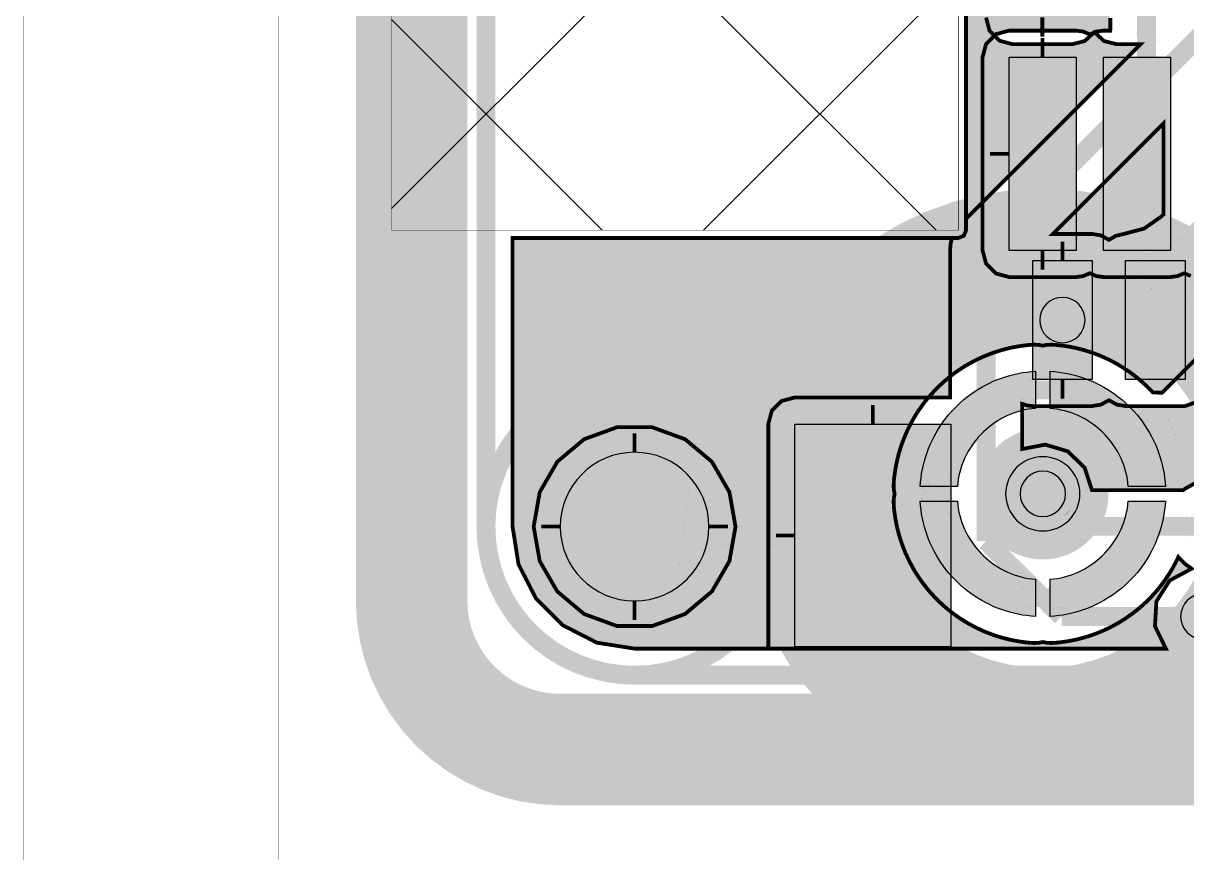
# Model space of a CAD drawing. Header units: millimetres. Extents: x -6.2 to 63.2, y -57.2 to 6.6.
# Drawn here: x -6.23 to 9.43, y -32.39 to -21.23 of the extents above; entities that cross this region are included whole.
import ezdxf

# ---------------------------------------------------------------- set-up
doc = ezdxf.new("R2010")
doc.units = ezdxf.units.MM
doc.header["$MEASUREMENT"] = 0
for name, color, linetype, true_color in [('3D-Shell-Outline-Layer', 7, 'Continuous', 0x66ff99), ('3D-Shell-Top-Layer', 7, 'Continuous', 0xffccff), ('Board-Outline-Layer', 7, 'Continuous', 0xff00ff), ('Bottom-Layer', 7, 'Continuous', 0x0000ff), ('Multi-Layer', 7, 'Continuous', 0xc0c0c0), ('Top-Layer', 7, 'Continuous', 0xff0000)]:
    doc.layers.add(name, color=color, linetype=linetype, true_color=true_color)

msp = doc.modelspace()

# ---------------------------------------------------------------- hatches: boundary and pattern name
at = {"layer": '3D-Shell-Top-Layer'}
msp.add_hatch(color=256, dxfattribs=at).paths.add_polyline_path([(6.609, -27.559, 1), (8.377, -27.559, 1)])
at = {"layer": 'Bottom-Layer'}
for points in [[(6.356, -3.96), (0.358, -3.96), (0.358, -2), (0.438, -1.493), (0.672, -1.035), (1.035, -0.672), (1.493, -0.438), (2, -0.358), (7.381, -0.358), (7.05, -0.648), (6.845, -1.036), (6.792, -1.473), (6.899, -1.899), (7.151, -2.259), (7.16, -2.267), (7.169, -2.275), (7.19, -2.295), (7.211, -2.314), (7.216, -2.318), (7.229, -2.33), (7.243, -2.34), (7.281, -2.37), (7.321, -2.397), (7.335, -2.408), (7.348, -2.417), (7.36, -2.425), (7.51, -2.517), (7.511, -2.521), (7.513, -2.562), (7.513, -8.057), (7.493, -8.083), (7.357, -8.35), (7.353, -8.649), (7.481, -8.92), (7.715, -9.107), (8.007, -9.172), (8.298, -9.102), (8.529, -8.911), (8.652, -8.638), (8.642, -8.338), (8.501, -8.074), (8.483, -8.051), (8.483, -2.562), (8.485, -2.521), (8.486, -2.517), (8.636, -2.425), (8.648, -2.417), (8.661, -2.408), (8.675, -2.397), (8.715, -2.37), (8.753, -2.34), (8.767, -2.33), (8.78, -2.318), (8.785, -2.314), (8.806, -2.295), (8.827, -2.275), (8.836, -2.267), (8.845, -2.259), (9.097, -1.899), (9.204, -1.473), (9.151, -1.036), (8.946, -0.648), (8.615, -0.358), (9.921, -0.358), (9.59, -0.648), (9.385, -1.036), (9.332, -1.473), (9.439, -1.899), (9.691, -2.259), (9.7, -2.267), (9.709, -2.275), (9.73, -2.295), (9.751, -2.314), (9.756, -2.318), (9.769, -2.33), (9.783, -2.34), (9.821, -2.37), (9.861, -2.397), (9.875, -2.408), (9.888, -2.417), (9.9, -2.425), (10.05, -2.517), (10.051, -2.521), (10.053, -2.562), (10.053, -5.966), (10.09, -6.152), (10.195, -6.309), (10.753, -6.867), (10.741, -6.867), (10.562, -6.915), (10.431, -7.046), (10.383, -7.225), (10.383, -8.032), (10.462, -8.257), (10.666, -8.382), (10.462, -8.507), (10.383, -8.732), (10.383, -9.539), (10.431, -9.718), (10.562, -9.849), (10.741, -9.897), (11.605, -9.897), (11.674, -9.89), (11.74, -9.87), (11.837, -9.834), (11.935, -9.805), (12.033, -9.834), (12.13, -9.87), (12.196, -9.89), (12.265, -9.897), (13.129, -9.897), (13.198, -9.89), (13.264, -9.87), (13.572, -9.779), (13.891, -9.748), (17.01, -9.748), (17.015, -9.753), (16.267, -9.753), (16.096, -9.796), (15.967, -9.915), (15.838, -9.796), (15.667, -9.753), (14.867, -9.753), (14.688, -9.801), (14.557, -9.932), (14.509, -10.111), (14.509, -11.011), (14.557, -11.19), (14.688, -11.321), (14.867, -11.369), (15.667, -11.369), (15.838, -11.326), (15.967, -11.206), (16.096, -11.326), (16.267, -11.369), (16.784, -11.369), (17.066, -11.818), (17.164, -12.339), (17.164, -13.285), (17.078, -13.891), (16.827, -14.45), (16.618, -14.407), (16.438, -14.292), (16.438, -13.263), (16.39, -13.084), (16.259, -12.953), (16.08, -12.905), (13.74, -12.905), (13.561, -12.953), (13.43, -13.084), (13.382, -13.263), (13.382, -13.483), (13.371, -13.484), (13.359, -13.485), (9.271, -13.485), (9.085, -13.522), (8.928, -13.627), (7.873, -14.682), (7.768, -14.84), (7.731, -15.025), (7.731, -16.464), (7.095, -16.464), (6.916, -16.512), (6.785, -16.643), (6.737, -16.822), (6.737, -17.722), (6.785, -17.901), (6.916, -18.032), (7.095, -18.08), (7.78, -18.08), (7.809, -18.133), (7.845, -18.181), (7.087, -18.181), (6.908, -18.229), (6.777, -18.36), (6.729, -18.539), (6.729, -19.439), (6.777, -19.618), (6.908, -19.749), (7.087, -19.797), (7.887, -19.797), (8.058, -19.754), (8.187, -19.635), (8.278, -19.73), (8.397, -19.786), (8.401, -19.803), (8.402, -19.82), (8.402, -19.87), (8.401, -19.887), (8.397, -19.905), (8.278, -19.96), (8.187, -20.056), (8.058, -19.936), (7.887, -19.893), (7.087, -19.893), (6.908, -19.941), (6.777, -20.072), (6.729, -20.251), (6.729, -21.151), (6.777, -21.33), (6.908, -21.461), (7.087, -21.509), (7.887, -21.509), (8.058, -21.466), (8.187, -21.347), (8.316, -21.466), (8.487, -21.509), (8.808, -21.509), (6.46, -23.857), (6.46, -4.064), (6.43, -3.99)], [(9.117, -22.572), (9.117, -23.8), (9.09, -23.826), (8.855, -23.99), (8.578, -24.063), (8.474, -24.088), (8.382, -24.141), (8.276, -24.082), (8.157, -24.062), (7.627, -24.062)], [(0.358, -28), (0.358, -24.116), (6.272, -24.116), (6.252, -24.193), (6.246, -24.272), (6.246, -26.262), (4.157, -26.262), (3.978, -26.31), (3.847, -26.441), (3.799, -26.62), (3.799, -29.62), (3.799, -29.631), (3.8, -29.642), (2, -29.642), (1.493, -29.562), (1.035, -29.328), (0.672, -28.965), (0.438, -28.507)], [(8.157, -24.42), (8.157, -26.02), (7.357, -26.02), (7.357, -24.42)], [(9.407, -24.42), (9.407, -26.02), (8.607, -26.02), (8.607, -24.42)], [(7.357, -26.378), (8.157, -26.378), (8.276, -26.358), (8.382, -26.299), (8.488, -26.358), (8.607, -26.378), (9.407, -26.378), (9.633, -26.298), (9.758, -26.092), (9.773, -26.089), (9.788, -26.088), (12.37, -26.088), (12.495, -26.072), (12.612, -26.024), (12.612, -26.262), (12.609, -26.262), (12.607, -26.262), (10.507, -26.262), (10.328, -26.31), (10.197, -26.441), (10.149, -26.62), (10.149, -27.412), (9.897, -27.336), (9.635, -27.364), (9.404, -27.492), (9.38, -27.511), (8.155, -27.511), (8.154, -27.507), (8.055, -27.207), (7.829, -26.987), (7.526, -26.897), (7.216, -26.956), (7.216, -26.349), (7.285, -26.371)], [(0.642, -28), (0.724, -28.465), (0.96, -28.873), (1.321, -29.176), (1.764, -29.338), (2.236, -29.338), (2.679, -29.176), (3.04, -28.873), (3.276, -28.465), (3.358, -28), (3.276, -27.536), (3.04, -27.127), (2.679, -26.824), (2.236, -26.663), (1.764, -26.663), (1.321, -26.824), (0.96, -27.127), (0.724, -27.536)], [(6.257, -26.62), (6.257, -29.62), (4.157, -29.62), (4.157, -26.62)], [(1, -28, 1), (3, -28, 1)]]:
    msp.add_hatch(color=256, dxfattribs=at).paths.add_polyline_path(points)
at = {"layer": 'Multi-Layer'}
h = msp.add_hatch(dxfattribs=at)
h.set_pattern_fill('ANSI37', color=256, style=0)
h.set_pattern_definition([(45, (0, 0), (-2.24506, 2.24506), []), (135, (0, 0), (-2.24506, -2.24506), [])])
h.paths.add_polyline_path([(-1.27, -24.012), (-1.27, -4.064), (6.356, -4.064), (6.356, -24.012)])
msp.add_hatch(color=256, dxfattribs=at).paths.add_polyline_path([(1, -28, 1), (3, -28, 1)])
msp.add_hatch(color=256, dxfattribs=at).paths.add_polyline_path([(1, -28, 1), (3, -28, 1)])
msp.add_hatch(color=256, dxfattribs=at).paths.add_polyline_path([(1, -28, 1), (3, -28, 1)])
at = {"layer": 'Top-Layer'}
for points in [[(6.356, -3.96), (0.358, -3.96), (0.358, -2), (0.438, -1.493), (0.672, -1.035), (1.035, -0.672), (1.493, -0.438), (2, -0.358), (7.381, -0.358), (7.046, -0.654), (6.84, -1.051), (6.794, -1.496), (6.912, -1.927), (7.179, -2.285), (7.559, -2.522), (7.998, -2.605), (8.437, -2.522), (8.817, -2.285), (9.084, -1.927), (9.202, -1.496), (9.156, -1.051), (8.95, -0.654), (8.615, -0.358), (9.921, -0.358), (9.586, -0.654), (9.38, -1.051), (9.334, -1.496), (9.452, -1.927), (9.719, -2.285), (10.099, -2.522), (10.538, -2.605), (10.977, -2.522), (11.357, -2.285), (11.624, -1.927), (11.742, -1.496), (11.696, -1.051), (11.49, -0.654), (11.155, -0.358), (12.461, -0.358), (12.144, -0.631), (11.939, -0.995), (11.87, -1.408), (11.87, -1.42), (11.87, -1.432), (11.872, -1.46), (11.873, -1.489), (11.874, -1.496), (11.875, -1.513), (11.877, -1.53), (11.883, -1.578), (11.892, -1.625), (11.894, -1.644), (11.897, -1.658), (11.9, -1.673), (11.941, -1.845), (11.939, -1.848), (11.911, -1.878), (10.957, -2.832), (10.852, -2.989), (10.815, -3.175), (10.815, -3.303), (10.814, -3.316), (10.812, -3.328), (10.736, -3.345), (10.665, -3.377), (10.576, -3.339), (10.48, -3.326), (9.58, -3.326), (9.484, -3.339), (9.395, -3.377), (9.306, -3.339), (9.21, -3.326), (8.31, -3.326), (8.214, -3.339), (8.125, -3.377), (8.036, -3.339), (7.94, -3.326), (7.04, -3.326), (6.861, -3.374), (6.73, -3.505), (6.682, -3.684), (6.682, -6.284), (6.73, -6.463), (6.861, -6.594), (7.04, -6.642), (7.94, -6.642), (8.036, -6.629), (8.125, -6.591), (8.214, -6.629), (8.31, -6.642), (9.21, -6.642), (9.306, -6.629), (9.395, -6.591), (9.484, -6.629), (9.58, -6.642), (10.48, -6.642), (10.576, -6.629), (10.665, -6.591), (10.736, -6.624), (10.812, -6.64), (10.814, -6.653), (10.815, -6.665), (10.815, -7.071), (10.575, -7.341), (10.513, -7.698), (10.648, -8.034), (10.938, -8.249), (11.299, -8.28), (11.622, -8.117), (11.811, -7.809), (11.811, -7.447), (11.79, -7.364), (11.787, -7.341), (11.785, -7.316), (11.785, -6.665), (11.786, -6.653), (11.788, -6.64), (11.864, -6.624), (11.935, -6.591), (12.024, -6.629), (12.12, -6.642), (12.21, -6.642), (12.211, -6.654), (12.212, -6.665), (12.212, -7.174), (12.193, -7.198), (12.055, -7.464), (12.048, -7.763), (12.173, -8.035), (12.405, -8.224), (12.697, -8.292), (12.989, -8.224), (13.221, -8.035), (13.346, -7.763), (13.339, -7.464), (13.201, -7.198), (13.182, -7.174), (13.182, -6.665), (13.189, -6.626), (13.207, -6.592), (13.295, -6.629), (13.39, -6.642), (14.29, -6.642), (14.386, -6.629), (14.475, -6.591), (14.564, -6.629), (14.66, -6.642), (15.56, -6.642), (15.656, -6.629), (15.745, -6.591), (15.834, -6.629), (15.93, -6.642), (16.83, -6.642), (16.926, -6.629), (17.015, -6.591), (17.082, -6.622), (17.154, -6.639), (17.12, -6.924), (17.21, -7.196), (17.405, -7.405), (17.671, -7.512), (17.958, -7.497), (18.211, -7.362), (18.235, -7.343), (23.114, -7.343), (23.3, -7.306), (23.457, -7.201), (23.842, -6.816), (23.842, -7.454), (23.855, -7.55), (23.893, -7.639), (23.861, -7.708), (23.845, -7.782), (23.557, -7.607), (23.22, -7.596), (22.922, -7.752), (22.739, -8.034), (22.717, -8.37), (22.864, -8.673), (22.883, -8.698), (22.883, -12.954), (22.92, -13.14), (23.025, -13.297), (23.425, -13.697), (23.582, -13.802), (23.768, -13.839), (23.819, -13.839), (23.832, -13.84), (23.844, -13.842), (23.861, -13.918), (23.893, -13.989), (23.855, -14.078), (23.842, -14.174), (23.842, -15.074), (23.849, -15.142), (23.868, -15.208), (23.675, -15.263), (23.476, -15.282), (23.242, -15.329), (23.043, -15.461), (22.436, -16.068), (22.399, -16.103), (22.367, -16.13), (22.312, -16.169), (22.073, -16.369), (21.952, -16.656), (21.975, -16.967), (22.137, -17.233), (22.403, -17.395), (22.714, -17.418), (23.001, -17.297), (23.201, -17.058), (23.24, -17.003), (23.267, -16.971), (23.302, -16.934), (23.705, -16.531), (23.787, -16.552), (23.868, -16.58), (23.849, -16.646), (23.842, -16.714), (23.842, -17.614), (23.855, -17.71), (23.893, -17.799), (23.855, -17.888), (23.842, -17.984), (23.842, -18.884), (23.855, -18.98), (23.893, -19.069), (23.855, -19.158), (23.842, -19.254), (23.842, -20.154), (23.855, -20.25), (23.893, -20.339), (23.855, -20.428), (23.842, -20.524), (23.842, -21.424), (23.843, -21.45), (23.846, -21.476), (23.55, -21.476), (23.513, -21.478), (23.477, -21.483), (23.348, -21.368), (23.18, -21.326), (22.329, -21.326), (22.329, -20.193), (22.292, -20.007), (22.187, -19.85), (21.857, -19.52), (21.7, -19.415), (21.514, -19.378), (12.901, -19.378), (12.877, -19.359), (12.622, -19.224), (12.335, -19.209), (12.068, -19.318), (11.873, -19.529), (11.786, -19.803), (11.823, -20.089), (10.515, -20.089), (10.515, -10.538), (10.478, -10.352), (10.373, -10.195), (8.666, -8.487), (8.662, -8.457), (8.572, -8.171), (8.365, -7.955), (8.084, -7.851), (7.786, -7.882), (7.532, -8.04), (7.374, -8.294), (7.343, -8.592), (7.447, -8.873), (7.663, -9.08), (7.949, -9.17), (7.979, -9.174), (9.545, -10.739), (9.545, -20.618), (9.437, -20.331), (9.213, -20.124), (8.919, -20.039), (8.619, -20.095), (8.375, -20.279), (8.24, -20.554), (8.243, -20.86), (8.383, -21.132), (8.402, -21.156), (8.402, -21.303), (8.401, -21.315), (8.4, -21.326), (8.31, -21.326), (8.214, -21.339), (8.125, -21.377), (8.036, -21.339), (7.94, -21.326), (7.04, -21.326), (6.861, -21.374), (6.73, -21.505), (6.682, -21.684), (6.682, -24.284), (6.73, -24.463), (6.861, -24.594), (7.04, -24.642), (7.94, -24.642), (8.036, -24.629), (8.125, -24.591), (8.214, -24.629), (8.31, -24.642), (9.21, -24.642), (9.306, -24.629), (9.395, -24.591), (9.484, -24.629), (9.58, -24.642), (10.454, -24.642), (10.41, -24.759), (10.388, -24.883), (10.384, -24.913), (9.1, -26.198), (9.036, -26.197), (8.972, -26.194), (8.946, -26.166), (8.941, -26.161), (8.936, -26.157), (8.895, -26.115), (8.891, -26.111), (8.886, -26.107), (8.844, -26.067), (8.839, -26.063), (8.833, -26.058), (8.789, -26.02), (8.785, -26.016), (8.78, -26.012), (8.735, -25.976), (8.729, -25.971), (8.724, -25.967), (8.677, -25.932), (8.673, -25.929), (8.668, -25.925), (8.62, -25.892), (8.614, -25.888), (8.608, -25.884), (8.559, -25.853), (8.554, -25.849), (8.549, -25.846), (8.499, -25.816), (8.493, -25.813), (8.488, -25.81), (8.437, -25.782), (8.431, -25.779), (8.425, -25.776), (8.373, -25.75), (8.367, -25.747), (8.361, -25.744), (8.308, -25.72), (8.302, -25.717), (8.297, -25.715), (8.243, -25.692), (8.237, -25.69), (8.231, -25.688), (8.177, -25.667), (8.171, -25.665), (8.164, -25.662), (8.109, -25.644), (8.103, -25.642), (8.096, -25.64), (8.04, -25.623), (8.034, -25.622), (8.029, -25.62), (7.972, -25.605), (7.966, -25.604), (7.96, -25.602), (7.903, -25.59), (7.896, -25.588), (7.89, -25.587), (7.832, -25.576), (7.827, -25.575), (7.821, -25.574), (7.763, -25.566), (7.756, -25.565), (7.749, -25.564), (7.691, -25.558), (7.685, -25.557), (7.679, -25.556), (7.621, -25.552), (7.557, -25.553), (7.493, -25.565), (7.43, -25.553), (7.367, -25.552), (7.308, -25.556), (7.301, -25.557), (7.293, -25.557), (7.235, -25.564), (7.23, -25.565), (7.225, -25.565), (7.167, -25.574), (7.16, -25.575), (7.154, -25.576), (7.096, -25.587), (7.089, -25.588), (7.083, -25.589), (7.026, -25.602), (7.02, -25.604), (7.014, -25.605), (6.957, -25.62), (6.951, -25.621), (6.945, -25.623), (6.889, -25.64), (6.883, -25.642), (6.877, -25.644), (6.822, -25.662), (6.815, -25.665), (6.809, -25.667), (6.754, -25.688), (6.749, -25.69), (6.744, -25.692), (6.69, -25.714), (6.684, -25.717), (6.679, -25.719), (6.626, -25.743), (6.619, -25.746), (6.612, -25.75), (6.56, -25.776), (6.555, -25.779), (6.55, -25.782), (6.499, -25.81), (6.493, -25.813), (6.488, -25.816), (6.438, -25.845), (6.432, -25.849), (6.425, -25.853), (6.377, -25.885), (6.372, -25.888), (6.368, -25.891), (6.319, -25.924), (6.314, -25.928), (6.308, -25.932), (6.261, -25.967), (6.256, -25.971), (6.251, -25.975), (6.206, -26.012), (6.201, -26.016), (6.197, -26.02), (6.152, -26.058), (6.147, -26.063), (6.143, -26.067), (6.1, -26.107), (6.095, -26.111), (6.091, -26.115), (6.05, -26.157), (6.045, -26.161), (6.041, -26.166), (6.001, -26.209), (5.997, -26.214), (5.992, -26.218), (5.954, -26.263), (5.95, -26.267), (5.946, -26.272), (5.909, -26.317), (5.905, -26.322), (5.901, -26.328), (5.866, -26.374), (5.862, -26.38), (5.859, -26.385), (5.825, -26.433), (5.822, -26.438), (5.819, -26.442), (5.787, -26.491), (5.783, -26.498), (5.779, -26.504), (5.75, -26.554), (5.747, -26.559), (5.744, -26.564), (5.716, -26.615), (5.713, -26.621), (5.71, -26.626), (5.684, -26.678), (5.681, -26.685), (5.677, -26.692), (5.653, -26.745), (5.651, -26.75), (5.649, -26.755), (5.626, -26.809), (5.624, -26.815), (5.621, -26.821), (5.601, -26.876), (5.598, -26.882), (5.596, -26.888), (5.578, -26.943), (5.576, -26.949), (5.574, -26.956), (5.557, -27.012), (5.555, -27.017), (5.554, -27.023), (5.539, -27.08), (5.538, -27.086), (5.536, -27.092), (5.524, -27.149), (5.522, -27.155), (5.521, -27.161), (5.51, -27.219), (5.509, -27.226), (5.508, -27.233), (5.5, -27.291), (5.499, -27.296), (5.498, -27.301), (5.491, -27.359), (5.491, -27.367), (5.49, -27.374), (5.486, -27.432), (5.487, -27.496), (5.499, -27.559), (5.487, -27.622), (5.486, -27.686), (5.49, -27.745), (5.491, -27.751), (5.491, -27.758), (5.498, -27.816), (5.499, -27.822), (5.5, -27.828), (5.508, -27.886), (5.509, -27.892), (5.51, -27.898), (5.521, -27.956), (5.522, -27.962), (5.524, -27.969), (5.536, -28.026), (5.538, -28.032), (5.539, -28.038), (5.554, -28.094), (5.555, -28.101), (5.557, -28.107), (5.574, -28.163), (5.576, -28.169), (5.578, -28.175), (5.596, -28.23), (5.598, -28.236), (5.601, -28.242), (5.621, -28.297), (5.624, -28.303), (5.626, -28.309), (5.648, -28.363), (5.651, -28.368), (5.654, -28.374), (5.678, -28.427), (5.681, -28.433), (5.684, -28.439), (5.71, -28.491), (5.713, -28.497), (5.716, -28.502), (5.744, -28.553), (5.747, -28.559), (5.75, -28.565), (5.78, -28.615), (5.783, -28.62), (5.787, -28.626), (5.818, -28.675), (5.822, -28.68), (5.825, -28.685), (5.859, -28.733), (5.863, -28.739), (5.866, -28.744), (5.902, -28.791), (5.905, -28.795), (5.909, -28.8), (5.946, -28.846), (5.95, -28.851), (5.954, -28.856), (5.992, -28.9), (5.997, -28.905), (6.001, -28.909), (6.041, -28.952), (6.045, -28.957), (6.05, -28.961), (6.091, -29.002), (6.095, -29.007), (6.1, -29.011), (6.143, -29.051), (6.147, -29.055), (6.152, -29.059), (6.196, -29.098), (6.201, -29.102), (6.206, -29.106), (6.252, -29.143), (6.257, -29.147), (6.262, -29.151), (6.309, -29.186), (6.314, -29.189), (6.319, -29.193), (6.367, -29.227), (6.372, -29.23), (6.377, -29.234), (6.426, -29.265), (6.432, -29.269), (6.437, -29.272), (6.487, -29.302), (6.493, -29.305), (6.498, -29.308), (6.55, -29.336), (6.555, -29.339), (6.561, -29.342), (6.613, -29.369), (6.619, -29.371), (6.625, -29.374), (6.678, -29.398), (6.683, -29.401), (6.689, -29.404), (6.743, -29.426), (6.749, -29.428), (6.755, -29.431), (6.81, -29.451), (6.816, -29.454), (6.822, -29.456), (6.877, -29.474), (6.883, -29.476), (6.889, -29.478), (6.945, -29.495), (6.951, -29.497), (6.958, -29.498), (7.014, -29.513), (7.02, -29.514), (7.026, -29.516), (7.084, -29.529), (7.09, -29.53), (7.096, -29.531), (7.153, -29.542), (7.16, -29.543), (7.166, -29.544), (7.224, -29.552), (7.23, -29.553), (7.236, -29.554), (7.294, -29.561), (7.301, -29.561), (7.307, -29.562), (7.366, -29.566), (7.43, -29.565), (7.493, -29.553), (7.556, -29.565), (7.62, -29.566), (7.679, -29.562), (7.685, -29.561), (7.691, -29.561), (7.75, -29.554), (7.756, -29.553), (7.762, -29.552), (7.82, -29.544), (7.826, -29.543), (7.832, -29.542), (7.89, -29.531), (7.896, -29.53), (7.902, -29.529), (7.959, -29.516), (7.966, -29.514), (7.972, -29.513), (8.028, -29.498), (8.035, -29.497), (8.041, -29.495), (8.097, -29.478), (8.103, -29.476), (8.109, -29.474), (8.164, -29.456), (8.17, -29.454), (8.176, -29.451), (8.231, -29.431), (8.237, -29.428), (8.243, -29.426), (8.297, -29.404), (8.302, -29.401), (8.308, -29.399), (8.361, -29.374), (8.367, -29.371), (8.373, -29.369), (8.425, -29.342), (8.431, -29.339), (8.436, -29.336), (8.487, -29.308), (8.493, -29.305), (8.498, -29.302), (8.549, -29.272), (8.554, -29.269), (8.56, -29.265), (8.609, -29.234), (8.614, -29.23), (8.619, -29.227), (8.667, -29.193), (8.672, -29.189), (8.678, -29.186), (8.724, -29.151), (8.729, -29.147), (8.734, -29.143), (8.78, -29.106), (8.785, -29.102), (8.789, -29.098), (8.834, -29.06), (8.838, -29.055), (8.843, -29.051), (8.886, -29.011), (8.89, -29.007), (8.895, -29.002), (8.936, -28.961), (8.941, -28.957), (8.945, -28.952), (8.985, -28.909), (8.989, -28.905), (8.993, -28.9), (9.032, -28.856), (9.036, -28.851), (9.04, -28.846), (9.077, -28.8), (9.081, -28.795), (9.085, -28.79), (9.12, -28.744), (9.123, -28.738), (9.127, -28.733), (9.16, -28.685), (9.164, -28.68), (9.167, -28.675), (9.199, -28.626), (9.203, -28.62), (9.206, -28.615), (9.236, -28.565), (9.239, -28.559), (9.242, -28.554), (9.27, -28.502), (9.273, -28.497), (9.276, -28.491), (9.302, -28.439), (9.305, -28.433), (9.308, -28.427), (9.316, -28.409), (9.399, -28.496), (9.496, -28.566), (9.201, -28.724), (9.021, -29.007), (9.002, -29.341), (9.149, -29.642), (2, -29.642), (1.493, -29.562), (1.035, -29.328), (0.672, -28.965), (0.438, -28.507), (0.358, -28), (0.358, -24.116), (6.356, -24.116), (6.43, -24.086), (6.46, -24.012), (6.46, -4.064), (6.43, -3.99)], [(7.04, -21.684), (7.94, -21.684), (7.94, -24.284), (7.04, -24.284)], [(8.31, -21.684), (9.21, -21.684), (9.21, -24.284), (8.31, -24.284)], [(6.343, -27.459), (5.843, -27.459), (5.847, -27.4), (5.854, -27.342), (5.862, -27.284), (5.873, -27.227), (5.886, -27.17), (5.9, -27.113), (5.917, -27.057), (5.936, -27.002), (5.956, -26.947), (5.979, -26.893), (6.003, -26.84), (6.03, -26.788), (6.058, -26.737), (6.088, -26.686), (6.119, -26.637), (6.153, -26.589), (6.188, -26.542), (6.225, -26.497), (6.263, -26.453), (6.303, -26.41), (6.344, -26.369), (6.387, -26.329), (6.431, -26.291), (6.477, -26.254), (6.523, -26.219), (6.571, -26.185), (6.62, -26.154), (6.671, -26.124), (6.722, -26.096), (6.774, -26.069), (6.827, -26.045), (6.881, -26.022), (6.936, -26.002), (6.991, -25.983), (7.047, -25.966), (7.104, -25.952), (7.161, -25.939), (7.219, -25.928), (7.277, -25.92), (7.334, -25.913), (7.393, -25.909), (7.393, -26.409), (7.344, -26.414), (7.296, -26.421), (7.248, -26.43), (7.2, -26.442), (7.153, -26.455), (7.107, -26.47), (7.061, -26.487), (7.016, -26.507), (6.972, -26.528), (6.929, -26.551), (6.886, -26.575), (6.845, -26.602), (6.805, -26.63), (6.766, -26.66), (6.729, -26.692), (6.693, -26.725), (6.659, -26.759), (6.625, -26.795), (6.594, -26.832), (6.564, -26.871), (6.536, -26.911), (6.509, -26.952), (6.485, -26.994), (6.462, -27.038), (6.441, -27.082), (6.421, -27.127), (6.404, -27.173), (6.389, -27.219), (6.376, -27.266), (6.364, -27.314), (6.355, -27.362), (6.348, -27.41)], [(7.593, -26.409), (7.593, -25.909), (7.651, -25.914), (7.71, -25.92), (7.767, -25.929), (7.825, -25.939), (7.882, -25.952), (7.939, -25.967), (7.995, -25.983), (8.05, -26.002), (8.105, -26.023), (8.159, -26.045), (8.212, -26.069), (8.264, -26.096), (8.315, -26.124), (8.366, -26.154), (8.415, -26.185), (8.463, -26.219), (8.509, -26.254), (8.555, -26.291), (8.599, -26.329), (8.642, -26.369), (8.683, -26.41), (8.723, -26.453), (8.761, -26.497), (8.798, -26.543), (8.833, -26.589), (8.867, -26.638), (8.898, -26.687), (8.928, -26.737), (8.956, -26.788), (8.983, -26.84), (9.007, -26.893), (9.03, -26.947), (9.05, -27.002), (9.069, -27.058), (9.086, -27.114), (9.1, -27.17), (9.113, -27.227), (9.124, -27.285), (9.132, -27.343), (9.139, -27.401), (9.143, -27.459), (8.643, -27.459), (8.638, -27.41), (8.631, -27.362), (8.622, -27.314), (8.61, -27.266), (8.597, -27.219), (8.582, -27.173), (8.564, -27.127), (8.545, -27.082), (8.524, -27.038), (8.501, -26.995), (8.477, -26.953), (8.45, -26.911), (8.422, -26.872), (8.392, -26.833), (8.36, -26.795), (8.327, -26.759), (8.293, -26.725), (8.257, -26.692), (8.219, -26.66), (8.181, -26.63), (8.141, -26.602), (8.1, -26.575), (8.057, -26.551), (8.014, -26.528), (7.97, -26.507), (7.925, -26.488), (7.879, -26.47), (7.833, -26.455), (7.786, -26.442), (7.738, -26.431), (7.69, -26.421), (7.642, -26.414)], [(0.642, -28), (0.724, -28.465), (0.96, -28.873), (1.321, -29.176), (1.764, -29.338), (2.236, -29.338), (2.679, -29.176), (3.04, -28.873), (3.276, -28.465), (3.358, -28), (3.276, -27.536), (3.04, -27.127), (2.679, -26.824), (2.236, -26.663), (1.764, -26.663), (1.321, -26.824), (0.96, -27.127), (0.724, -27.536)], [(1, -28, 1), (3, -28, 1)], [(6.993, -27.559, 1), (7.993, -27.559, 1)], [(7.393, -28.709), (7.393, -29.209), (7.335, -29.205), (7.276, -29.198), (7.219, -29.19), (7.161, -29.179), (7.104, -29.166), (7.047, -29.152), (6.991, -29.135), (6.936, -29.116), (6.881, -29.096), (6.827, -29.073), (6.774, -29.049), (6.722, -29.022), (6.671, -28.994), (6.62, -28.964), (6.571, -28.933), (6.523, -28.899), (6.477, -28.864), (6.431, -28.827), (6.387, -28.789), (6.344, -28.749), (6.303, -28.708), (6.263, -28.665), (6.225, -28.621), (6.188, -28.575), (6.153, -28.529), (6.119, -28.481), (6.088, -28.432), (6.058, -28.381), (6.03, -28.33), (6.003, -28.278), (5.979, -28.225), (5.956, -28.171), (5.936, -28.116), (5.917, -28.061), (5.9, -28.005), (5.886, -27.948), (5.873, -27.891), (5.862, -27.833), (5.854, -27.776), (5.847, -27.717), (5.843, -27.659), (6.343, -27.659), (6.348, -27.708), (6.355, -27.756), (6.364, -27.804), (6.376, -27.852), (6.389, -27.899), (6.404, -27.945), (6.422, -27.991), (6.441, -28.036), (6.462, -28.08), (6.485, -28.123), (6.509, -28.166), (6.536, -28.207), (6.564, -28.247), (6.594, -28.285), (6.626, -28.323), (6.659, -28.359), (6.693, -28.393), (6.729, -28.426), (6.767, -28.458), (6.805, -28.488), (6.845, -28.516), (6.886, -28.543), (6.929, -28.567), (6.972, -28.59), (7.016, -28.611), (7.061, -28.631), (7.107, -28.648), (7.153, -28.663), (7.2, -28.676), (7.248, -28.688), (7.296, -28.697), (7.344, -28.704)], [(8.643, -27.659), (9.143, -27.659), (9.139, -27.717), (9.132, -27.776), (9.123, -27.833), (9.113, -27.891), (9.1, -27.948), (9.085, -28.005), (9.069, -28.061), (9.05, -28.116), (9.029, -28.171), (9.007, -28.225), (8.983, -28.278), (8.956, -28.33), (8.928, -28.381), (8.898, -28.432), (8.866, -28.481), (8.833, -28.529), (8.798, -28.575), (8.761, -28.621), (8.723, -28.665), (8.683, -28.708), (8.642, -28.749), (8.599, -28.789), (8.555, -28.827), (8.509, -28.864), (8.463, -28.899), (8.415, -28.933), (8.365, -28.964), (8.315, -28.994), (8.264, -29.022), (8.212, -29.049), (8.159, -29.073), (8.105, -29.096), (8.05, -29.116), (7.994, -29.135), (7.938, -29.152), (7.882, -29.166), (7.825, -29.179), (7.767, -29.19), (7.709, -29.198), (7.651, -29.205), (7.593, -29.209), (7.593, -28.709), (7.642, -28.704), (7.69, -28.697), (7.738, -28.688), (7.786, -28.676), (7.833, -28.663), (7.879, -28.648), (7.925, -28.631), (7.97, -28.611), (8.014, -28.59), (8.057, -28.567), (8.1, -28.543), (8.141, -28.516), (8.181, -28.488), (8.219, -28.458), (8.257, -28.426), (8.293, -28.393), (8.327, -28.359), (8.36, -28.323), (8.392, -28.285), (8.422, -28.247), (8.45, -28.207), (8.477, -28.166), (8.501, -28.123), (8.524, -28.08), (8.545, -28.036), (8.564, -27.991), (8.582, -27.945), (8.597, -27.899), (8.61, -27.852), (8.621, -27.804), (8.631, -27.756), (8.638, -27.708)]]:
    msp.add_hatch(color=256, dxfattribs=at).paths.add_polyline_path(points)

# ---------------------------------------------------------------- linework, layer by layer
at = {"layer": '3D-Shell-Outline-Layer', "const_width": 1.5}
msp.add_lwpolyline([(-1, -29), (-1, -1, -0.414), (1, 1), (34, 1, -0.414), (36, -1), (36, -29, -0.414), (34, -31), (1, -31, -0.414)], format="xyb", close=True, dxfattribs=at)
at = {"layer": '3D-Shell-Top-Layer', "const_width": 6.452}
msp.add_lwpolyline([(6.609, -27.559, 1), (8.377, -27.559, 1)], format="xyb", close=True, dxfattribs=at)
at = {"layer": '3D-Shell-Top-Layer', "const_width": 0.254}
msp.add_lwpolyline([(0, -28, 1), (4, -28), (4, -28, 1), (0, -28)], format="xyb", dxfattribs=at)
at = {"layer": 'Board-Outline-Layer', "const_width": 0.254}
msp.add_lwpolyline([(0, -28), (0, -2, -0.414), (2, 0), (33, 0, -0.414), (35, -2), (35, -28, -0.414), (33, -30), (2, -30, -0.414)], format="xyb", close=True, dxfattribs=at)
at = {"layer": 'Bottom-Layer'}
for points, const_width in [([(-6.223, -36.83), (-6.223, 6.604), (42.418, 6.604), (42.418, -36.83)], 0.00508), ([(9.117, -22.572), (9.117, -23.8), (9.09, -23.826), (8.855, -23.99), (8.578, -24.063), (8.474, -24.088), (8.382, -24.141), (8.276, -24.082), (8.157, -24.062), (7.627, -24.062)], 0.0508), ([(0.358, -28), (0.358, -24.116), (6.272, -24.116), (6.252, -24.193), (6.246, -24.272), (6.246, -26.262), (4.157, -26.262), (3.978, -26.31), (3.847, -26.441), (3.799, -26.62), (3.799, -29.62), (3.799, -29.631), (3.8, -29.642), (2, -29.642), (1.493, -29.562), (1.035, -29.328), (0.672, -28.965), (0.438, -28.507)], 0.0508), ([(0.642, -28), (0.724, -28.465), (0.96, -28.873), (1.321, -29.176), (1.764, -29.338), (2.236, -29.338), (2.679, -29.176), (3.04, -28.873), (3.276, -28.465), (3.358, -28), (3.276, -27.536), (3.04, -27.127), (2.679, -26.824), (2.236, -26.663), (1.764, -26.663), (1.321, -26.824), (0.96, -27.127), (0.724, -27.536)], 0.0508), ([(3.447, -27.993), (3.267, -28.247), (3.219, -28.252), (3.172, -28.266), (3.126, -28.288), (3.079, -28.317), (3.034, -28.352), (2.989, -28.392), (2.9, -28.481), (2.729, -28.673), (2.647, -28.758), (2.606, -28.794), (2.567, -28.824), (2.747, -27.335), (2.798, -27.396), (2.843, -27.458), (2.918, -27.576), (2.981, -27.688), (3.041, -27.787), (3.074, -27.832), (3.109, -27.872), (3.148, -27.907), (3.193, -27.936), (3.243, -27.96), (3.302, -27.978), (3.369, -27.989)], 0.000254), ([(7.877, -27.763), (7.697, -27.942), (7.675, -27.924), (7.65, -27.908), (7.594, -27.884), (7.534, -27.87), (7.474, -27.863), (7.797, -27.54), (7.804, -27.599), (7.818, -27.66), (7.842, -27.716), (7.858, -27.741)], 0.000254), ([(9.42, -28.123), (9.42, -27.869), (9.449, -27.867), (9.477, -27.86), (9.534, -27.837), (9.586, -27.805), (9.633, -27.767), (9.633, -28.225), (9.586, -28.187), (9.534, -28.155), (9.477, -28.132), (9.449, -28.125)], 0.000254), ([(9.237, -29.337), (9.237, -29.083), (9.266, -29.081), (9.294, -29.074), (9.351, -29.051), (9.403, -29.019), (9.45, -28.981), (9.45, -29.439), (9.403, -29.401), (9.351, -29.369), (9.294, -29.346), (9.266, -29.339)], 0.000254)]:
    msp.add_lwpolyline(points, close=True, dxfattribs=dict(at, const_width=const_width))
for points, const_width in [([(6.729, -21.151), (6.777, -21.33), (6.908, -21.461), (7.087, -21.509), (7.887, -21.509), (8.058, -21.466), (8.187, -21.347), (8.316, -21.466), (8.487, -21.509), (8.808, -21.509), (6.46, -23.857), (6.46, -4.064)], 0.0508), ([(10.113, -20.89), (6.731, -24.272)], 0.254), ([(7.487, -21.149), (7.487, -21.408)], 0.0508), ([(9.007, -24.775), (9.729, -24.053)], 0.508), ([(6.731, -24.272), (6.731, -28.194)], 0.254), ([(7.757, -24.423), (7.757, -24.164)], 0.0508), ([(9.007, -25.22), (9.007, -24.775)], 0.508), ([(9.007, -25.22), (9.39, -25.603)], 0.254), ([(9.39, -25.603), (12.37, -25.603)], 0.254), ([(7.757, -26.018), (7.757, -26.277)], 0.0508), ([(9.635, -27.364), (9.404, -27.492), (9.38, -27.511), (8.155, -27.511), (8.154, -27.507), (8.055, -27.207), (7.829, -26.987), (7.526, -26.897), (7.216, -26.956), (7.216, -26.349), (7.285, -26.371), (7.357, -26.378), (8.157, -26.378), (8.276, -26.358), (8.382, -26.299), (8.488, -26.358), (8.607, -26.378), (9.407, -26.378), (9.633, -26.298)], 0.0508), ([(5.207, -26.623), (5.207, -26.363)], 0.0508), ([(2, -27.003), (2, -26.744)], 0.0508), ([(7.493, -27.559), (7.93, -27.996)], 0.254), ([(1.003, -28), (0.743, -28)], 0.0508), ([(2.12, -28.12), (2, -28)], 0.254), ([(5.207, -28.12), (2.12, -28.12)], 0.254), ([(2.997, -28), (3.257, -28)], 0.0508), ([(7.93, -27.996), (9.835, -27.996)], 0.254), ([(4.16, -28.12), (3.901, -28.12)], 0.0508), ([(6.731, -28.194), (7.747, -29.21)], 0.254), ([(2, -28.998), (2, -29.257)], 0.0508), ([(7.747, -29.21), (9.652, -29.21)], 0.254)]:
    msp.add_lwpolyline(points, dxfattribs=dict(at, const_width=const_width))
at = {"layer": 'Bottom-Layer', "const_width": 0.000254}
for points in [[(9.344, -24.079), (9.676, -24.465, 0.162), (9.407, -25.273), (8.607, -24.42, 0.178)], [(9.788, -25.476), (9.788, -25.73, 0.236), (9.407, -25.921), (9.407, -25.286, 0.236)], [(3.776, -28.247), (3.776, -27.993, 0.236), (4.157, -27.803), (4.157, -28.438, 0.236)]]:
    msp.add_lwpolyline(points, format="xyb", close=True, dxfattribs=at)
at = {"layer": 'Bottom-Layer'}
for points in [[(8.157, -24.42), (8.157, -26.02), (7.357, -26.02), (7.357, -24.42)], [(9.407, -24.42), (9.407, -26.02), (8.607, -26.02), (8.607, -24.42)], [(6.257, -26.62), (6.257, -29.62), (4.157, -29.62), (4.157, -26.62)]]:
    msp.add_lwpolyline(points, close=True, dxfattribs=at)
msp.add_lwpolyline([(1, -28, 1), (3, -28), (3, -28, 1), (1, -28)], format="xyb", dxfattribs=at)
at = {"layer": 'Multi-Layer', "const_width": 0.00508}
msp.add_lwpolyline([(-1.27, -24.012), (-1.27, -4.064), (6.356, -4.064), (6.356, -24.012)], close=True, dxfattribs=at)
at = {"layer": 'Multi-Layer'}
for points in [[(7.452, -25.22, 1), (8.062, -25.22, 1)], [(7.188, -27.559, 1), (7.798, -27.559, 1)]]:
    msp.add_lwpolyline(points, format="xyb", close=True, dxfattribs=at)
for points in [[(1, -28, 1), (3, -28), (3, -28, 1), (1, -28)], [(1, -28, 1), (3, -28), (3, -28, 1), (1, -28)], [(1, -28, 1), (3, -28), (3, -28, 1), (1, -28)], [(9.347, -29.21, 1), (9.957, -29.21), (9.957, -29.21, 1), (9.347, -29.21)]]:
    msp.add_lwpolyline(points, format="xyb", dxfattribs=at)
at = {"layer": 'Top-Layer'}
for points, const_width in [([(-2.794, -34.18), (-2.794, 4.699), (39.18, 4.699), (39.18, -34.18)], 0.00508), ([(0.642, -28), (0.724, -28.465), (0.96, -28.873), (1.321, -29.176), (1.764, -29.338), (2.236, -29.338), (2.679, -29.176), (3.04, -28.873), (3.276, -28.465), (3.358, -28), (3.276, -27.536), (3.04, -27.127), (2.679, -26.824), (2.236, -26.663), (1.764, -26.663), (1.321, -26.824), (0.96, -27.127), (0.724, -27.536)], 0.0508)]:
    msp.add_lwpolyline(points, close=True, dxfattribs=dict(at, const_width=const_width))
for points, const_width in [([(10.384, -24.913), (9.1, -26.198), (9.036, -26.197), (8.972, -26.194), (8.946, -26.166), (8.941, -26.161), (8.936, -26.157), (8.895, -26.115), (8.891, -26.111), (8.886, -26.107), (8.844, -26.067), (8.839, -26.063), (8.833, -26.058), (8.789, -26.02), (8.785, -26.016), (8.78, -26.012), (8.735, -25.976), (8.729, -25.971), (8.724, -25.967), (8.677, -25.932), (8.673, -25.929), (8.668, -25.925), (8.62, -25.892), (8.614, -25.888), (8.608, -25.884), (8.559, -25.853), (8.554, -25.849), (8.549, -25.846), (8.499, -25.816), (8.493, -25.813), (8.488, -25.81), (8.437, -25.782), (8.431, -25.779), (8.425, -25.776), (8.373, -25.75), (8.367, -25.747), (8.361, -25.744), (8.308, -25.72), (8.302, -25.717), (8.297, -25.715), (8.243, -25.692), (8.237, -25.69), (8.231, -25.688), (8.177, -25.667), (8.171, -25.665), (8.164, -25.662), (8.109, -25.644), (8.103, -25.642), (8.096, -25.64), (8.04, -25.623), (8.034, -25.622), (8.029, -25.62), (7.972, -25.605), (7.966, -25.604), (7.96, -25.602), (7.903, -25.59), (7.896, -25.588), (7.89, -25.587), (7.832, -25.576), (7.827, -25.575), (7.821, -25.574), (7.763, -25.566), (7.756, -25.565), (7.749, -25.564), (7.691, -25.558), (7.685, -25.557), (7.679, -25.556), (7.621, -25.552), (7.557, -25.553), (7.493, -25.565), (7.43, -25.553), (7.367, -25.552), (7.308, -25.556), (7.301, -25.557), (7.293, -25.557), (7.235, -25.564), (7.23, -25.565), (7.225, -25.565), (7.167, -25.574), (7.16, -25.575), (7.154, -25.576), (7.096, -25.587), (7.089, -25.588), (7.083, -25.589), (7.026, -25.602), (7.02, -25.604), (7.014, -25.605), (6.957, -25.62), (6.951, -25.621), (6.945, -25.623), (6.889, -25.64), (6.883, -25.642), (6.877, -25.644), (6.822, -25.662), (6.815, -25.665), (6.809, -25.667), (6.754, -25.688), (6.749, -25.69), (6.744, -25.692), (6.69, -25.714), (6.684, -25.717), (6.679, -25.719), (6.626, -25.743), (6.619, -25.746), (6.612, -25.75), (6.56, -25.776), (6.555, -25.779), (6.55, -25.782), (6.499, -25.81), (6.493, -25.813), (6.488, -25.816), (6.438, -25.845), (6.432, -25.849), (6.425, -25.853), (6.377, -25.885), (6.372, -25.888), (6.368, -25.891), (6.319, -25.924), (6.314, -25.928), (6.308, -25.932), (6.261, -25.967), (6.256, -25.971), (6.251, -25.975), (6.206, -26.012), (6.201, -26.016), (6.197, -26.02), (6.152, -26.058), (6.147, -26.063), (6.143, -26.067), (6.1, -26.107), (6.095, -26.111), (6.091, -26.115), (6.05, -26.157), (6.045, -26.161), (6.041, -26.166), (6.001, -26.209), (5.997, -26.214), (5.992, -26.218), (5.954, -26.263), (5.95, -26.267), (5.946, -26.272), (5.909, -26.317), (5.905, -26.322), (5.901, -26.328), (5.866, -26.374), (5.862, -26.38), (5.859, -26.385), (5.825, -26.433), (5.822, -26.438), (5.819, -26.442), (5.787, -26.491), (5.783, -26.498), (5.779, -26.504), (5.75, -26.554), (5.747, -26.559), (5.744, -26.564), (5.716, -26.615), (5.713, -26.621), (5.71, -26.626), (5.684, -26.678), (5.681, -26.685), (5.677, -26.692), (5.653, -26.745), (5.651, -26.75), (5.649, -26.755), (5.626, -26.809), (5.624, -26.815), (5.621, -26.821), (5.601, -26.876), (5.598, -26.882), (5.596, -26.888), (5.578, -26.943), (5.576, -26.949), (5.574, -26.956), (5.557, -27.012), (5.555, -27.017), (5.554, -27.023), (5.539, -27.08), (5.538, -27.086), (5.536, -27.092), (5.524, -27.149), (5.522, -27.155), (5.521, -27.161), (5.51, -27.219), (5.509, -27.226), (5.508, -27.233), (5.5, -27.291), (5.499, -27.296), (5.498, -27.301), (5.491, -27.359), (5.491, -27.367), (5.49, -27.374), (5.486, -27.432), (5.487, -27.496), (5.499, -27.559), (5.487, -27.622), (5.486, -27.686), (5.49, -27.745), (5.491, -27.751), (5.491, -27.758), (5.498, -27.816), (5.499, -27.822), (5.5, -27.828), (5.508, -27.886), (5.509, -27.892), (5.51, -27.898), (5.521, -27.956), (5.522, -27.962), (5.524, -27.969), (5.536, -28.026), (5.538, -28.032), (5.539, -28.038), (5.554, -28.094), (5.555, -28.101), (5.557, -28.107), (5.574, -28.163), (5.576, -28.169), (5.578, -28.175), (5.596, -28.23), (5.598, -28.236), (5.601, -28.242), (5.621, -28.297), (5.624, -28.303), (5.626, -28.309), (5.648, -28.363), (5.651, -28.368), (5.654, -28.374), (5.678, -28.427), (5.681, -28.433), (5.684, -28.439), (5.71, -28.491), (5.713, -28.497), (5.716, -28.502), (5.744, -28.553), (5.747, -28.559), (5.75, -28.565), (5.78, -28.615), (5.783, -28.62), (5.787, -28.626), (5.818, -28.675), (5.822, -28.68), (5.825, -28.685), (5.859, -28.733), (5.863, -28.739), (5.866, -28.744), (5.902, -28.791), (5.905, -28.795), (5.909, -28.8), (5.946, -28.846), (5.95, -28.851), (5.954, -28.856), (5.992, -28.9), (5.997, -28.905), (6.001, -28.909), (6.041, -28.952), (6.045, -28.957), (6.05, -28.961), (6.091, -29.002), (6.095, -29.007), (6.1, -29.011), (6.143, -29.051), (6.147, -29.055), (6.152, -29.059), (6.196, -29.098), (6.201, -29.102), (6.206, -29.106), (6.252, -29.143), (6.257, -29.147), (6.262, -29.151), (6.309, -29.186), (6.314, -29.189), (6.319, -29.193), (6.367, -29.227), (6.372, -29.23), (6.377, -29.234), (6.426, -29.265), (6.432, -29.269), (6.437, -29.272), (6.487, -29.302), (6.493, -29.305), (6.498, -29.308), (6.55, -29.336), (6.555, -29.339), (6.561, -29.342), (6.613, -29.369), (6.619, -29.371), (6.625, -29.374), (6.678, -29.398), (6.683, -29.401), (6.689, -29.404), (6.743, -29.426), (6.749, -29.428), (6.755, -29.431), (6.81, -29.451), (6.816, -29.454), (6.822, -29.456), (6.877, -29.474), (6.883, -29.476), (6.889, -29.478), (6.945, -29.495), (6.951, -29.497), (6.958, -29.498), (7.014, -29.513), (7.02, -29.514), (7.026, -29.516), (7.084, -29.529), (7.09, -29.53), (7.096, -29.531), (7.153, -29.542), (7.16, -29.543), (7.166, -29.544), (7.224, -29.552), (7.23, -29.553), (7.236, -29.554), (7.294, -29.561), (7.301, -29.561), (7.307, -29.562), (7.366, -29.566), (7.43, -29.565), (7.493, -29.553), (7.556, -29.565), (7.62, -29.566), (7.679, -29.562), (7.685, -29.561), (7.691, -29.561), (7.75, -29.554), (7.756, -29.553), (7.762, -29.552), (7.82, -29.544), (7.826, -29.543), (7.832, -29.542), (7.89, -29.531), (7.896, -29.53), (7.902, -29.529), (7.959, -29.516), (7.966, -29.514), (7.972, -29.513), (8.028, -29.498), (8.035, -29.497), (8.041, -29.495), (8.097, -29.478), (8.103, -29.476), (8.109, -29.474), (8.164, -29.456), (8.17, -29.454), (8.176, -29.451), (8.231, -29.431), (8.237, -29.428), (8.243, -29.426), (8.297, -29.404), (8.302, -29.401), (8.308, -29.399), (8.361, -29.374), (8.367, -29.371), (8.373, -29.369), (8.425, -29.342), (8.431, -29.339), (8.436, -29.336), (8.487, -29.308), (8.493, -29.305), (8.498, -29.302), (8.549, -29.272), (8.554, -29.269), (8.56, -29.265), (8.609, -29.234), (8.614, -29.23), (8.619, -29.227), (8.667, -29.193), (8.672, -29.189), (8.678, -29.186), (8.724, -29.151), (8.729, -29.147), (8.734, -29.143), (8.78, -29.106), (8.785, -29.102), (8.789, -29.098), (8.834, -29.06), (8.838, -29.055), (8.843, -29.051), (8.886, -29.011), (8.89, -29.007), (8.895, -29.002), (8.936, -28.961), (8.941, -28.957), (8.945, -28.952), (8.985, -28.909), (8.989, -28.905), (8.993, -28.9), (9.032, -28.856), (9.036, -28.851), (9.04, -28.846), (9.077, -28.8), (9.081, -28.795), (9.085, -28.79), (9.12, -28.744), (9.123, -28.738), (9.127, -28.733), (9.16, -28.685), (9.164, -28.68), (9.167, -28.675), (9.199, -28.626), (9.203, -28.62), (9.206, -28.615), (9.236, -28.565), (9.239, -28.559), (9.242, -28.554), (9.27, -28.502), (9.273, -28.497), (9.276, -28.491), (9.302, -28.439), (9.305, -28.433), (9.308, -28.427), (9.316, -28.409), (9.399, -28.496), (9.496, -28.566), (9.201, -28.724), (9.021, -29.007), (9.002, -29.341), (9.149, -29.642), (2, -29.642), (1.493, -29.562), (1.035, -29.328), (0.672, -28.965), (0.438, -28.507), (0.358, -28), (0.358, -24.116), (6.356, -24.116), (6.43, -24.086), (6.46, -24.012), (6.46, -4.064)], 0.0508), ([(8.887, -22.857), (8.887, -20.701)], 0.254), ([(8.402, -21.156), (8.402, -21.303), (8.401, -21.315), (8.4, -21.326), (8.31, -21.326), (8.214, -21.339), (8.125, -21.377), (8.036, -21.339), (7.94, -21.326), (7.04, -21.326), (6.861, -21.374), (6.73, -21.505), (6.682, -21.684), (6.682, -24.284), (6.73, -24.463), (6.861, -24.594), (7.04, -24.642), (7.94, -24.642), (8.036, -24.629), (8.125, -24.591), (8.214, -24.629), (8.31, -24.642), (9.21, -24.642), (9.306, -24.629), (9.395, -24.591), (9.484, -24.629)], 0.0508), ([(7.49, -21.687), (7.49, -21.427)], 0.0508), ([(8.76, -22.984), (8.887, -22.857)], 0.254), ([(7.043, -22.984), (6.783, -22.984)], 0.0508), ([(7.49, -24.281), (7.49, -24.541)], 0.0508), ([(11.049, -24.935), (9.3, -26.684)], 0.254), ([(6.618, -26.48), (6.936, -26.162)], 0.254), ([(6.936, -26.162), (8.05, -26.162)], 0.254), ([(8.05, -26.162), (8.572, -26.684)], 0.254), ([(6.618, -26.48), (6.096, -27.002)], 0.254), ([(9.3, -26.684), (8.572, -26.684)], 0.254), ([(2, -27.003), (2, -26.744)], 0.0508), ([(6.096, -27.002), (6.096, -28.116)], 0.254), ([(1.003, -28), (0.743, -28)], 0.0508), ([(2.997, -28), (3.257, -28)], 0.0508), ([(6.096, -28.116), (6.414, -28.434)], 0.254), ([(6.414, -28.434), (6.936, -28.956)], 0.254), ([(8.05, -28.956), (8.368, -28.638)], 0.254), ([(6.936, -28.956), (8.05, -28.956)], 0.254), ([(2, -28.998), (2, -29.257)], 0.0508)]:
    msp.add_lwpolyline(points, dxfattribs=dict(at, const_width=const_width))
at = {"layer": 'Top-Layer', "const_width": 0.000254}
for points in [[(8.76, -21.303), (9.014, -21.303, 0.236), (9.204, -21.684), (8.569, -21.684, 0.236)], [(7.212, -26.289), (7.212, -26.035, 0.161), (7.593, -25.909), (7.593, -26.035), (7.593, -26.289), (7.593, -26.409, 0.154)], [(7.774, -26.035), (7.774, -26.289, 0.154), (7.393, -26.409), (7.393, -26.289), (7.393, -26.035), (7.393, -25.909, 0.161)], [(9.179, -26.557), (9.3, -26.811, 0.046), (8.983, -26.84), (8.968, -26.811), (8.809, -26.557), (8.798, -26.543, 0.019)], [(5.969, -27.278), (6.223, -27.278, 0.154), (6.343, -27.659), (6.223, -27.659), (5.969, -27.659), (5.843, -27.659, 0.161)], [(6.223, -27.84), (5.969, -27.84, 0.161), (5.843, -27.459), (5.969, -27.459), (6.223, -27.459), (6.343, -27.459, 0.154)], [(7.212, -29.083), (7.212, -28.829, 0.154), (7.593, -28.709), (7.593, -28.829), (7.593, -29.083), (7.593, -29.209, 0.161)], [(7.774, -28.829), (7.774, -29.083, 0.161), (7.393, -29.209), (7.393, -29.083), (7.393, -28.829), (7.393, -28.709, 0.154)]]:
    msp.add_lwpolyline(points, format="xyb", close=True, dxfattribs=at)
at = {"layer": 'Top-Layer'}
for points in [[(7.04, -21.684), (7.94, -21.684), (7.94, -24.284), (7.04, -24.284)], [(8.31, -21.684), (9.21, -21.684), (9.21, -24.284), (8.31, -24.284)], [(6.343, -27.459), (5.843, -27.459), (5.847, -27.4), (5.854, -27.342), (5.862, -27.284), (5.873, -27.227), (5.886, -27.17), (5.9, -27.113), (5.917, -27.057), (5.936, -27.002), (5.956, -26.947), (5.979, -26.893), (6.003, -26.84), (6.03, -26.788), (6.058, -26.737), (6.088, -26.686), (6.119, -26.637), (6.153, -26.589), (6.188, -26.542), (6.225, -26.497), (6.263, -26.453), (6.303, -26.41), (6.344, -26.369), (6.387, -26.329), (6.431, -26.291), (6.477, -26.254), (6.523, -26.219), (6.571, -26.185), (6.62, -26.154), (6.671, -26.124), (6.722, -26.096), (6.774, -26.069), (6.827, -26.045), (6.881, -26.022), (6.936, -26.002), (6.991, -25.983), (7.047, -25.966), (7.104, -25.952), (7.161, -25.939), (7.219, -25.928), (7.277, -25.92), (7.334, -25.913), (7.393, -25.909), (7.393, -26.409), (7.344, -26.414), (7.296, -26.421), (7.248, -26.43), (7.2, -26.442), (7.153, -26.455), (7.107, -26.47), (7.061, -26.487), (7.016, -26.507), (6.972, -26.528), (6.929, -26.551), (6.886, -26.575), (6.845, -26.602), (6.805, -26.63), (6.766, -26.66), (6.729, -26.692), (6.693, -26.725), (6.659, -26.759), (6.625, -26.795), (6.594, -26.832), (6.564, -26.871), (6.536, -26.911), (6.509, -26.952), (6.485, -26.994), (6.462, -27.038), (6.441, -27.082), (6.421, -27.127), (6.404, -27.173), (6.389, -27.219), (6.376, -27.266), (6.364, -27.314), (6.355, -27.362), (6.348, -27.41)], [(7.593, -26.409), (7.593, -25.909), (7.651, -25.914), (7.71, -25.92), (7.767, -25.929), (7.825, -25.939), (7.882, -25.952), (7.939, -25.967), (7.995, -25.983), (8.05, -26.002), (8.105, -26.023), (8.159, -26.045), (8.212, -26.069), (8.264, -26.096), (8.315, -26.124), (8.366, -26.154), (8.415, -26.185), (8.463, -26.219), (8.509, -26.254), (8.555, -26.291), (8.599, -26.329), (8.642, -26.369), (8.683, -26.41), (8.723, -26.453), (8.761, -26.497), (8.798, -26.543), (8.833, -26.589), (8.867, -26.638), (8.898, -26.687), (8.928, -26.737), (8.956, -26.788), (8.983, -26.84), (9.007, -26.893), (9.03, -26.947), (9.05, -27.002), (9.069, -27.058), (9.086, -27.114), (9.1, -27.17), (9.113, -27.227), (9.124, -27.285), (9.132, -27.343), (9.139, -27.401), (9.143, -27.459), (8.643, -27.459), (8.638, -27.41), (8.631, -27.362), (8.622, -27.314), (8.61, -27.266), (8.597, -27.219), (8.582, -27.173), (8.564, -27.127), (8.545, -27.082), (8.524, -27.038), (8.501, -26.995), (8.477, -26.953), (8.45, -26.911), (8.422, -26.872), (8.392, -26.833), (8.36, -26.795), (8.327, -26.759), (8.293, -26.725), (8.257, -26.692), (8.219, -26.66), (8.181, -26.63), (8.141, -26.602), (8.1, -26.575), (8.057, -26.551), (8.014, -26.528), (7.97, -26.507), (7.925, -26.488), (7.879, -26.47), (7.833, -26.455), (7.786, -26.442), (7.738, -26.431), (7.69, -26.421), (7.642, -26.414)], [(7.393, -28.709), (7.393, -29.209), (7.335, -29.205), (7.276, -29.198), (7.219, -29.19), (7.161, -29.179), (7.104, -29.166), (7.047, -29.152), (6.991, -29.135), (6.936, -29.116), (6.881, -29.096), (6.827, -29.073), (6.774, -29.049), (6.722, -29.022), (6.671, -28.994), (6.62, -28.964), (6.571, -28.933), (6.523, -28.899), (6.477, -28.864), (6.431, -28.827), (6.387, -28.789), (6.344, -28.749), (6.303, -28.708), (6.263, -28.665), (6.225, -28.621), (6.188, -28.575), (6.153, -28.529), (6.119, -28.481), (6.088, -28.432), (6.058, -28.381), (6.03, -28.33), (6.003, -28.278), (5.979, -28.225), (5.956, -28.171), (5.936, -28.116), (5.917, -28.061), (5.9, -28.005), (5.886, -27.948), (5.873, -27.891), (5.862, -27.833), (5.854, -27.776), (5.847, -27.717), (5.843, -27.659), (6.343, -27.659), (6.348, -27.708), (6.355, -27.756), (6.364, -27.804), (6.376, -27.852), (6.389, -27.899), (6.404, -27.945), (6.422, -27.991), (6.441, -28.036), (6.462, -28.08), (6.485, -28.123), (6.509, -28.166), (6.536, -28.207), (6.564, -28.247), (6.594, -28.285), (6.626, -28.323), (6.659, -28.359), (6.693, -28.393), (6.729, -28.426), (6.767, -28.458), (6.805, -28.488), (6.845, -28.516), (6.886, -28.543), (6.929, -28.567), (6.972, -28.59), (7.016, -28.611), (7.061, -28.631), (7.107, -28.648), (7.153, -28.663), (7.2, -28.676), (7.248, -28.688), (7.296, -28.697), (7.344, -28.704)], [(8.643, -27.659), (9.143, -27.659), (9.139, -27.717), (9.132, -27.776), (9.123, -27.833), (9.113, -27.891), (9.1, -27.948), (9.085, -28.005), (9.069, -28.061), (9.05, -28.116), (9.029, -28.171), (9.007, -28.225), (8.983, -28.278), (8.956, -28.33), (8.928, -28.381), (8.898, -28.432), (8.866, -28.481), (8.833, -28.529), (8.798, -28.575), (8.761, -28.621), (8.723, -28.665), (8.683, -28.708), (8.642, -28.749), (8.599, -28.789), (8.555, -28.827), (8.509, -28.864), (8.463, -28.899), (8.415, -28.933), (8.365, -28.964), (8.315, -28.994), (8.264, -29.022), (8.212, -29.049), (8.159, -29.073), (8.105, -29.096), (8.05, -29.116), (7.994, -29.135), (7.938, -29.152), (7.882, -29.166), (7.825, -29.179), (7.767, -29.19), (7.709, -29.198), (7.651, -29.205), (7.593, -29.209), (7.593, -28.709), (7.642, -28.704), (7.69, -28.697), (7.738, -28.688), (7.786, -28.676), (7.833, -28.663), (7.879, -28.648), (7.925, -28.631), (7.97, -28.611), (8.014, -28.59), (8.057, -28.567), (8.1, -28.543), (8.141, -28.516), (8.181, -28.488), (8.219, -28.458), (8.257, -28.426), (8.293, -28.393), (8.327, -28.359), (8.36, -28.323), (8.392, -28.285), (8.422, -28.247), (8.45, -28.207), (8.477, -28.166), (8.501, -28.123), (8.524, -28.08), (8.545, -28.036), (8.564, -27.991), (8.582, -27.945), (8.597, -27.899), (8.61, -27.852), (8.621, -27.804), (8.631, -27.756), (8.638, -27.708)]]:
    msp.add_lwpolyline(points, close=True, dxfattribs=at)
for points in [[(1, -28, 1), (3, -28), (3, -28, 1), (1, -28)], [(6.993, -27.559, 1), (7.993, -27.559), (7.993, -27.559, 1), (6.993, -27.559)]]:
    msp.add_lwpolyline(points, format="xyb", dxfattribs=at)

doc.saveas('drawing.dxf')
